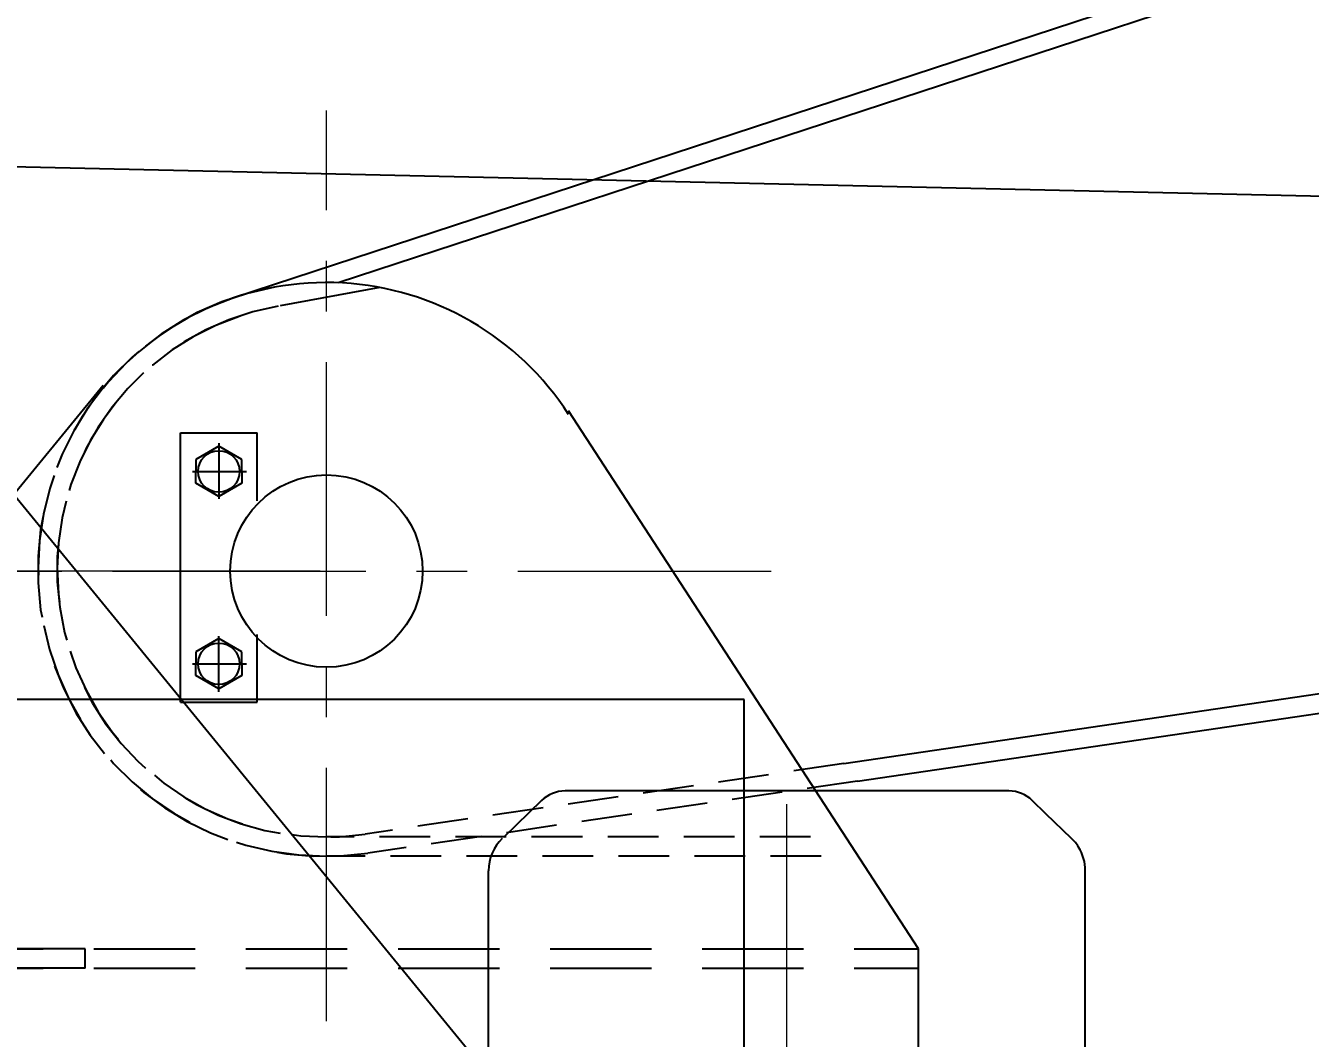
# Model space of a CAD drawing. Header units: millimetres. Extents: x -4 to 3776, y -4 to 4079.
# Drawn here: x 460.72 to 467.05, y 544.67 to 549.67 of the extents above; entities that cross this region are included whole.
import ezdxf
from ezdxf import colors
from ezdxf.entities.mleader import LeaderData, LeaderLine
from ezdxf.math import Vec2, Vec3

# ---------------------------------------------------------------- set-up
doc = ezdxf.new("R2010")
doc.units = ezdxf.units.MM
doc.linetypes.add('CENTER', pattern=[2, 1.25, -0.25, 0.25, -0.25])
doc.linetypes.add('DASHED', pattern=[0.75, 0.5, -0.25])
for name, color, linetype in [('1轮廓实线层', 7, 'Continuous'), ('4虚线层', 6, 'DASHED'), ('BK_kedu', 255, 'Continuous')]:
    doc.layers.add(name, color=color, linetype=linetype)
doc.layers.add('3中心线层', color=2, linetype='CENTER', lineweight=13)
doc.styles.get("Standard").update_dxf_attribs({"font": 'arial.ttf'})

# ---------------------------------------------------------------- blocks, each defined once
blk = doc.blocks.new('fds')
at = {"color": 3}
blk.add_line((-1185.9046, -185.7306), (-1187.0119, -184.3782), dxfattribs=at)
at = {"color": 3, "ltscale": 0.5}
for p, q in [((-1186.1131, -184.7226), (-1186.9138, -184.7226)), ((-1186.1131, -185.8605), (-1186.1131, -184.7226))]:
    blk.add_line(p, q, dxfattribs=at)
at = {"color": 3, "ltscale": 0.1}
for p, q in [((-1186.335, -184.8332), (-1186.3769, -184.8736)), ((-1185.8229, -184.8228), (-1186.3094, -184.8228)), ((-1185.8229, -184.8228), (-1186.3094, -184.8228)), ((-1185.7823, -184.8477), (-1185.7973, -184.8332)), ((-1185.7823, -184.8477), (-1185.7973, -184.8332)), ((-1185.7542, -184.8747), (-1185.7823, -184.8477)), ((-1186.3931, -185.1124), (-1186.3931, -184.9101)), ((-1185.7392, -185.1124), (-1185.7392, -184.9101)), ((-1185.7392, -185.1124), (-1185.7392, -184.9101))]:
    blk.add_line(p, q, dxfattribs=at)
for centre, radius, start, end in [((-1186.3094, -184.8597), 0.0369, 90, 133.9584), ((-1186.3094, -184.8597), 0.0369, 90, 133.9584), ((-1185.8229, -184.8597), 0.0369, 46.0416, 90), ((-1185.8229, -184.8597), 0.0369, 46.0416, 90), ((-1186.344, -184.9101), 0.0492, 133.9584, 180), ((-1185.7884, -184.9101), 0.0492, 31.8144, 46.0416), ((-1185.7884, -184.9101), 0.0492, 0, 31.8144), ((-1185.7884, -184.9101), 0.0492, 0, 31.8144)]:
    blk.add_arc(centre, radius, start, end, dxfattribs=at)
at = {"layer": '3中心线层', "color": 4}
blk.add_line((-1186.5778, -184.5819), (-1187.7471, -184.5819), dxfattribs=at)
at = {"layer": '3中心线层', "color": 3}
blk.add_line((-1186.0662, -186.0871), (-1186.0662, -184.7168), dxfattribs=at)
at = {"layer": '4虚线层', "color": 3}
for p, q in [((-1186.8353, -184.9957), (-1187.9057, -184.9957)), ((-1186.8353, -185.0168), (-1186.8353, -184.9957)), ((-1186.8353, -185.0168), (-1187.9057, -185.0168))]:
    blk.add_line(p, q, dxfattribs=at)

msp = doc.modelspace()

# ---------------------------------------------------------------- linework, layer by layer
at = {"color": 7, "ltscale": 0.5}
for p, q in [((484.2496, 555.703), (461.7424, 548.325)), ((484.27, 555.6098), (462.2567, 548.3991))]:
    msp.add_line(p, q, dxfattribs=at)
at = {"color": 7}
for p, q in [((464.7519, 546.028), (512.2862, 553.0198)), ((464.8189, 545.9419), (512.3, 552.926))]:
    msp.add_line(p, q, dxfattribs=at)
at = {"color": 4, "lineweight": 25}
msp.add_line((303.4468, 552.5103), (696.2784, 543.6695), dxfattribs=at)
at = {"color": 3}
for p, q in [((456.1126, 541.8062), (461.0973, 547.8944)), ((461.4785, 547.6585), (461.8579, 547.6585)), ((461.4785, 546.3306), (461.4785, 547.6585)), ((461.8579, 547.3237), (461.8579, 547.6585)), ((461.8579, 546.3306), (461.8579, 546.6654)), ((461.4785, 546.3306), (461.8579, 546.3306)), ((465.1209, 541.7682), (465.1209, 545.1145))]:
    msp.add_line(p, q, dxfattribs=at)
at = {"color": 3, "ltscale": 0.5}
msp.add_line((465.1209, 545.1145), (463.3941, 547.7673), dxfattribs=at)
at = {"color": 3}
msp.add_circle((462.1994, 546.9775), 0.4743, dxfattribs=at)
msp.add_arc((462.1994, 546.9775), 1.4228, 32.89454, 140.77047, dxfattribs=at)
at = {"layer": '1轮廓实线层', "color": 3, "lineweight": 25}
for p, q in [((461.6682, 547.593), (461.5544, 547.5273)), ((461.782, 547.5273), (461.6682, 547.593)), ((461.5544, 547.5273), (461.5544, 547.4688)), ((461.782, 547.4688), (461.782, 547.5273)), ((461.5544, 547.4104), (461.5544, 547.4688)), ((461.782, 547.4688), (461.782, 547.4104)), ((461.6682, 547.3447), (461.5544, 547.4104)), ((461.782, 547.4104), (461.6682, 547.3447)), ((461.6682, 546.6444), (461.5544, 546.5787)), ((461.782, 546.5787), (461.6682, 546.6444)), ((461.5544, 546.5787), (461.5544, 546.5203)), ((461.782, 546.5203), (461.782, 546.5787)), ((461.5544, 546.4618), (461.5544, 546.5203)), ((461.782, 546.5203), (461.782, 546.4618)), ((461.6682, 546.3962), (461.5544, 546.4618)), ((461.782, 546.4618), (461.6682, 546.3962))]:
    msp.add_line(p, q, dxfattribs=at)
for centre in [(461.6682, 547.4688), (461.6682, 546.5203)]:
    msp.add_circle(centre, 0.1024, dxfattribs=at)
at = {"layer": '3中心线层', "color": 4}
for p, q in [((462.1994, 544.7573), (462.1994, 549.2489)), ((459.1433, 546.9775), (464.4069, 546.9775))]:
    msp.add_line(p, q, dxfattribs=at)
at = {"layer": '3中心线层', "color": 3, "lineweight": 25}
for p, q in [((461.6682, 547.6079), (461.6682, 547.3333)), ((461.538, 547.4688), (461.8053, 547.4688)), ((461.6682, 546.3813), (461.6682, 546.6559)), ((461.538, 546.5203), (461.8053, 546.5203))]:
    msp.add_line(p, q, dxfattribs=at)
at = {"layer": '4虚线层', "color": 3}
for p, q in [((462.4631, 548.3757), (461.9606, 548.2838)), ((460.3023, 545.1145), (465.1209, 545.1145)), ((460.3023, 545.0197), (465.1209, 545.0197))]:
    msp.add_line(p, q, dxfattribs=at)
at = {"layer": '4虚线层', "color": 7, "ltscale": 0.5}
for p, q in [((464.7519, 546.028), (462.39, 545.6805)), ((464.8189, 545.9419), (462.4038, 545.5867))]:
    msp.add_line(p, q, dxfattribs=at)
at = {"layer": '4虚线层', "color": 3, "ltscale": 0.5}
for p, q in [((464.5867, 545.6666), (462.1994, 545.6666)), ((464.6404, 545.5717), (462.1994, 545.5717))]:
    msp.add_line(p, q, dxfattribs=at)
at = {"layer": '4虚线层', "color": 7}
for radius, start, end in [(1.4135, 108.41589, 278.74254), (1.3187, 108.39352, 278.76942)]:
    msp.add_arc((462.189, 546.9838), radius, start, end, dxfattribs=at)
at = {"layer": '4虚线层', "color": 3}
for radius, start, end in [(1.4135, 100.04819, 270.37484), (1.3187, 100.02582, 270.40171)]:
    msp.add_arc((462.1901, 546.9853), radius, start, end, dxfattribs=at)

# ---------------------------------------------------------------- block references
at = {"color": 6, "xscale": 4.501575, "yscale": 4.501575, "zscale": 4.501575}
msp.add_blockref('fds', (5803.637, 1377.8866), dxfattribs=at)

# ---------------------------------------------------------------- leaders
at = {"layer": 'BK_kedu'}
ml = msp.add_multileader_mtext('Standard', dxfattribs=at)
ml.set_content('', color=256)
ml.set_leader_properties()
ml.build(insert=Vec2(0, 0))
ml.multileader.update_dxf_attribs({"text_right_attachment_type": 6, "dogleg_length": 0.36, "arrow_head_size": 0.18})
ctx = ml.context
ctx.base_point, ctx.char_height, ctx.arrow_head_size, ctx.landing_gap_size, ctx.plane_origin = Vec3(3775.9986, 4079.3284), 0.18, 0.18, 0.09, Vec3(3774.6386, 4079.3284)
ctx.right_attachment = 6
notes = []
notes.append((ctx, [(0, (0, 0, 0), (0, 0), (1, 0), 1, [])]))
ctx.mtext.insert, ctx.mtext.flow_direction = Vec3(3776.0886, 4079.4184), 5
for ctx, leaders in notes:
    for number, flags, end, landing, length, lines in leaders:
        leader = LeaderData()
        leader.index, (leader.has_last_leader_line, leader.has_dogleg_vector, leader.attachment_direction) = number, flags
        leader.last_leader_point, leader.dogleg_vector, leader.dogleg_length = Vec3(end), Vec3(landing), length
        for number, points, colour, breaks in lines:
            line = LeaderLine()
            line.index, line.vertices, line.color, line.breaks = number, Vec3.list(points), colors.encode_raw_color(colour), breaks
            leader.lines.append(line)
        ctx.leaders.append(leader)

doc.saveas('drawing.dxf')
